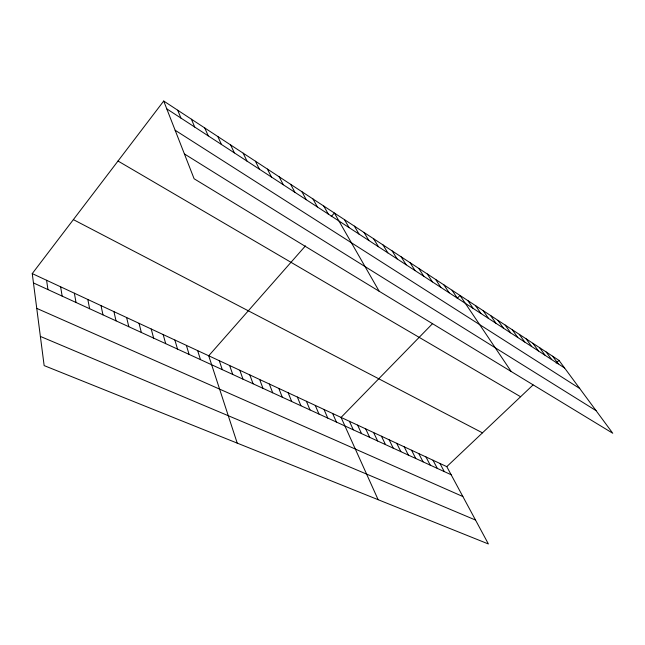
<?xml version="1.0" encoding="UTF-8"?>
<svg xmlns="http://www.w3.org/2000/svg" width="645" height="645" viewBox="0 0 645 645"><rect width="100%" height="100%" fill="white"/><g stroke="black" fill="none" stroke-linecap="round" stroke-linejoin="round"><path stroke-width="0.97" d="M32.25 273.601L446.783 466.641L488.394 543.969L44.15 365.602L32.25 273.601L163.709 101.031L558.981 360.394L612.75 433.247L194.113 178.762L163.709 101.031M305.456 245.866L208.722 355.782L237.215 443.123M331.216 216.599L334.376 213.019L379.163 291.25M432.61 323.572L341.076 417.42L378.139 499.706M457.265 298.304L460.03 295.466L511.195 371.512M446.783 466.641L533.012 384.984M556.143 363.079L558.981 360.394M40.377 336.424L475.518 520.047M36.749 308.383L462.868 496.537M33.459 282.929L451.145 474.744M73.369 219.622L482.476 432.843M118.003 161.024L520.596 396.74M184.406 153.937L596.061 410.639M175.134 130.234L579.71 388.483M166.765 108.844L564.585 367.997M552.612 356.217L558.207 363.836M546.146 351.976L551.733 359.62M539.583 347.671L545.154 355.331M532.923 343.293L538.47 350.977M526.151 338.851L531.674 346.558M519.265 334.336L524.78 342.06M512.283 329.748L517.766 337.496M505.18 325.088L510.638 332.852M497.956 320.355L503.398 328.136M490.619 315.542L496.037 323.339M483.161 310.648L488.547 318.461M475.583 305.674L480.936 313.502M467.867 300.61L473.196 308.455M452.056 290.234L457.305 298.111M443.937 284.913L449.154 292.798M435.681 279.495L440.866 287.396M427.288 273.98L432.424 281.897M418.734 268.368L423.829 276.302M410.035 262.66L415.082 270.602M401.174 256.847L406.173 264.797M392.152 250.929L397.102 258.887M382.969 244.898L387.855 252.872M373.608 238.763L378.446 246.737M364.078 232.506L368.851 240.488M354.363 226.129L359.072 234.119M344.462 219.639L349.106 227.629M323.774 206.061L328.273 214.051M312.962 198.966L317.38 206.956M301.925 191.718L306.254 199.716M439.946 463.457L444.276 471.592M290.653 184.333L294.902 192.315M433.005 460.224L437.31 468.391M425.966 456.95L430.239 465.142M279.156 176.786L283.308 184.76M418.815 453.62L423.064 461.852M411.566 450.242L415.775 458.506M267.409 169.079L271.464 177.053M404.205 446.816L408.382 455.112M396.731 443.333L400.876 451.661M255.42 161.21L259.371 169.167M389.145 439.801L393.248 448.162M381.445 436.214L385.508 444.607M243.165 153.171L247.011 161.113M373.616 432.569L377.647 440.995M365.675 428.869L369.658 437.326M230.644 144.956L234.369 152.881M357.604 425.111L361.547 433.601M349.405 421.298L353.307 429.812M217.849 136.555L221.453 144.472M332.61 413.477L336.416 422.056M204.763 127.976L208.246 135.869M324.016 409.47L327.765 418.081M315.268 405.399L318.969 414.042M191.388 119.196L194.734 127.065M306.383 401.263L310.027 409.938M297.353 397.054L300.933 405.761M177.706 110.214L180.914 118.059M288.162 392.773L291.685 401.512M278.825 388.427L282.284 397.199M269.32 384.001L272.714 392.805M259.653 379.502L262.983 388.33M249.825 374.922L253.074 383.783M239.819 370.262L242.996 379.155M229.636 365.522L232.732 374.447M219.276 360.692L222.291 369.65M197.652 350.622L200.49 359.636M186.373 345.373L189.114 354.411M174.876 340.02L177.52 349.09M163.161 334.561L165.701 343.656M151.212 328.998L153.647 338.125M139.038 323.33L141.352 332.481M126.614 317.542L128.815 326.717M113.939 311.64L116.019 320.847M101.015 305.625L102.966 314.849M87.825 299.482L89.639 308.729M74.36 293.209L76.029 302.481M60.622 286.807L62.138 296.103M46.585 280.277L47.956 289.589"/></g></svg>
